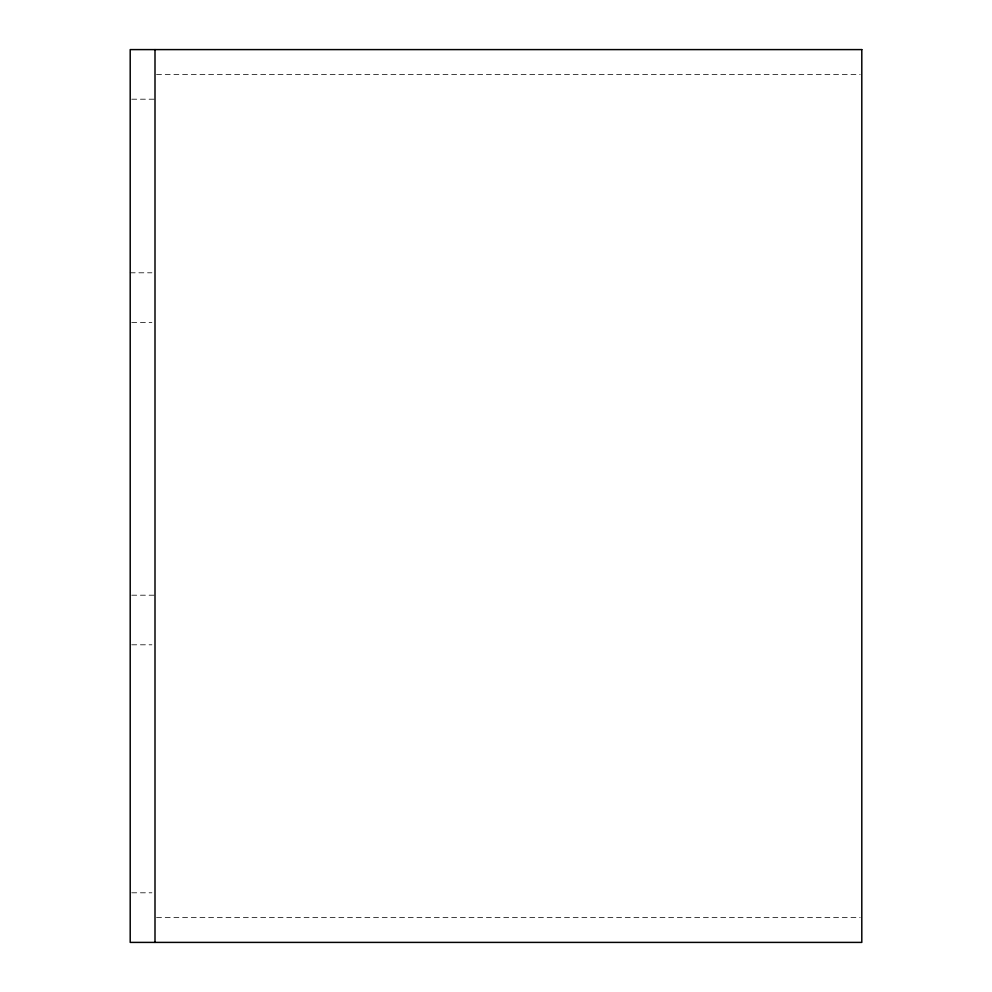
<?xml version="1.0" encoding="UTF-8"?>
<svg xmlns="http://www.w3.org/2000/svg" width="992" height="992" viewBox="0 0 992 992"><rect width="100%" height="100%" fill="white"/><g stroke="black" fill="none" stroke-linecap="round" stroke-linejoin="round"><path stroke-width="0.74" stroke-dasharray="4.96 3.72" d="M156.55 74.4L860.25 74.4M131.75 99.2L155 99.2M130.2 272.8L151.9 272.8M131.75 322.4L151.9 322.4M131.75 595.2L155 595.2M131.75 644.8L151.9 644.8M131.75 892.8L151.9 892.8M156.55 917.6L860.25 917.6"/><path stroke-width="1.49" d="M155 49.6L155 942.4M861.8 49.6L130.2 49.6L130.2 942.4L861.8 942.4L861.8 49.6"/></g></svg>
